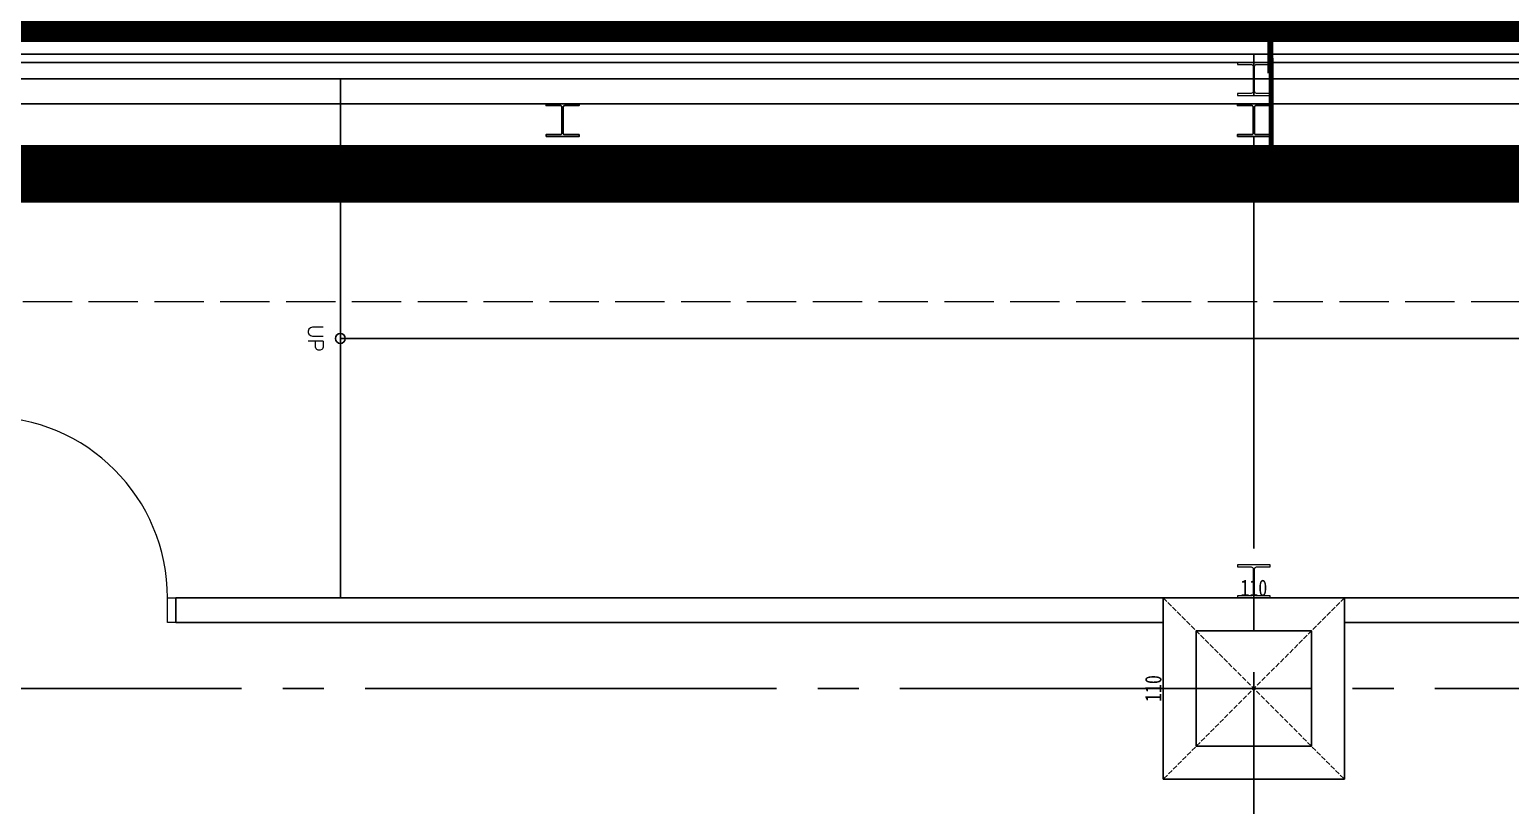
# Model space of a CAD drawing. Extents: x -3080 to 28500, y -1326 to 31609.
# Drawn here: x 18576 to 19476, y 1429 to 1900 of the extents above; entities that cross this region are included whole.
import ezdxf
from ezdxf.enums import TextEntityAlignment as Align

# ---------------------------------------------------------------- set-up
doc = ezdxf.new("R2010")
doc.units = 0
doc.header["$LTSCALE"] = 100
doc.linetypes.add('X-S-FAB-L05$0$COL-CEN-LIN', pattern=[3.25, 2.5, -0.25, 0.25, -0.25])
doc.linetypes.add('X-S-FAB-L05$0$HIDDEN', pattern=[0.4, 0.3, -0.1])
for name, color, linetype in [('0-xref', 8, 'Continuous'), ('188K-SM-03-F05-ARCH-PA-Y2257103$0$K-岩棉 2hr 3.5-非抗', 53, 'Continuous'), ('188K-SM-03-F05-MECH-DCC-Y2257103$0$00_AC_CHS_20℃', 3, 'Continuous'), ('188K-SM-07-F10-MECH-CR PIPE-Y2257103$0$00_AC_CHS_12℃', 4, 'Continuous'), ('188K-SM-07-F10-MECH-CR PIPE-Y2257103$0$00_AC_CHS_20℃', 3, 'Continuous'), ('X-S-FAB-L05$0$0-arr', 8, 'Continuous'), ('X-S-FAB-L05$0$12', 8, 'Continuous'), ('X-S-FAB-L05$0$1_L05平面圖_1_Door', 8, 'Continuous'), ('X-S-FAB-L05$0$BEAM', 8, 'Continuous'), ('X-S-FAB-L05$0$BLOCK', 8, 'Continuous'), ('X-S-FAB-L05$0$CCL', 8, 'X-S-FAB-L05$0$COL-CEN-LIN'), ('X-S-FAB-L05$0$COL', 8, 'Continuous'), ('X-S-FAB-L05$0$COL-S', 8, 'Continuous'), ('X-S-FAB-L05$0$OPEN-UP', 8, 'X-S-FAB-L05$0$HIDDEN'), ('X-S-FAB-L05$0$S-鋼柱', 8, 'Continuous'), ('X-S-FAB-L05$0$TXT', 8, 'Continuous'), ('X-S-FAB-L05$0$WALL-BK', 8, 'Continuous'), ('X-S-FAB-L05$0$WALL-DR', 8, 'Continuous')]:
    doc.layers.add(name, color=color, linetype=linetype)
doc.styles.add('X-S-FAB-L05$0$CHINA', font='simplex.shx', dxfattribs={"width": 0.75, "bigfont": 'chineset.shx'})
doc.styles.add('X-S-FAB-L05$0$DIM', font='', dxfattribs={"width": 0.8})
doc.styles.get('X-S-FAB-L05$0$DIM').set_extended_font_data('MingLiU')
doc.dimstyles.new('X-S-FAB-L05$0$JJP_005_defpoint', dxfattribs={"dimtxt": 20, "dimasz": 0.5, "dimexe": 0.5, "dimexo": 0.5, "dimgap": 0.5, "dimtad": 1, "dimdsep": 46, "dimtxsty": 'X-S-FAB-L05$0$DIM', "dimblk": 'X-S-FAB-L05$0$_None', "dimcen": 10, "dimclrd": 256, "dimclre": 256, "dimclrt": 256, "dimadec": 0, "dimazin": 0, "dimtfac": 1, "dimtix": 1, "dimtmove": 2, "dimatfit": 3, "dimldrblk": 'X-S-FAB-L05$0$_None', "dimfxl": 0.5, "dimtolj": 1, "dimtzin": 0, "dimarcsym": 0})

# ---------------------------------------------------------------- blocks, each defined once
blk = doc.blocks.new('*D174')
at = {"layer": 'DefPoints', "lineweight": -2, "transparency": 16777216}
blk.add_line((0, 0), (110, 0), dxfattribs=at)
at = {"layer": 'DefPoints', "color": 0, "transparency": 16777216}
for p in [(0, 0), (110, 0), (110, 0)]:
    blk.add_point(p, dxfattribs=at)
at = {"layer": 'DefPoints', "transparency": 16777216, "insert": (55, 6.07), "char_height": 10, "attachment_point": 5, "style": 'X-S-FAB-L05$0$DIM'}
blk.add_mtext('\\A1;110', dxfattribs=at)
blk = doc.blocks.new('X-S-FAB-L05$0$_None')
blk = doc.blocks.new('*D175')
at = {"layer": 'DefPoints', "lineweight": -2, "transparency": 16777216}
blk.add_line((0, 0), (0, -110), dxfattribs=at)
at = {"layer": 'DefPoints', "color": 0, "transparency": 16777216}
for p in [(0, 0), (0, -110), (0, -110)]:
    blk.add_point(p, dxfattribs=at)
at = {"layer": 'DefPoints', "transparency": 16777216, "insert": (-6.07, -55), "char_height": 10, "attachment_point": 5, "rotation": 90, "style": 'X-S-FAB-L05$0$DIM'}
blk.add_mtext('\\A1;110', dxfattribs=at)
blk = doc.blocks.new('188K-SM-03-F05-ARCH-PA-Y2257103')
at = {"layer": '188K-SM-03-F05-ARCH-PA-Y2257103$0$K-岩棉 2hr 3.5-非抗'}
for p, q in [((16745, 1895, 0), (24300, 1895, 0)), ((16745, 1885, 0), (24300, 1885))]:
    blk.add_line(p, q, dxfattribs=at)
blk = doc.blocks.new('188K-SM-03-F05-MECH-DCC-Y2257103')
at = {"layer": '188K-SM-03-F05-MECH-DCC-Y2257103$0$00_AC_CHS_20℃', "ltscale": 1000, "const_width": 3, "elevation": 0}
blk.add_lwpolyline([(19329.72, 1873.32), (19329.72, 2368.7)], dxfattribs=at)
blk = doc.blocks.new('188K-SM-07-F10-MECH-CR PIPE-Y2257103')
at = {"layer": '188K-SM-07-F10-MECH-CR PIPE-Y2257103$0$00_AC_CHS_12℃', "ltscale": 1000, "const_width": 35}
blk.add_lwpolyline([(1863.885, 112.877), (12844.042, 112.877), (12844.042, -152.494), (15041.321, -152.494), (15041.321, 85.834), (16672.641, 85.834), (16672.641, 1909.873), (24026.171, 1909.873)], dxfattribs=at)
at = {"layer": '188K-SM-07-F10-MECH-CR PIPE-Y2257103$0$00_AC_CHS_20℃', "ltscale": 1000, "const_width": 3, "elevation": 0}
blk.add_lwpolyline([(19330.537, 1812.454), (19329.719, 2368.696)], dxfattribs=at)
at = {"layer": '188K-SM-07-F10-MECH-CR PIPE-Y2257103$0$00_AC_CHS_20℃', "ltscale": 1000, "const_width": 35}
blk.add_lwpolyline([(1863.885, 63.55), (12780.714, 65.58), (12782.797, -201.709), (15093.572, -202.093), (15101.312, 29.205), (16720.194, 27.785), (16720.194, 1812.454), (24026.171, 1812.454)], dxfattribs=at)
blk = doc.blocks.new('*U59')
at = {"layer": 'DefPoints', "linetype": 'X-S-FAB-L05$0$HIDDEN', "ltscale": 0.1}
for p, q in [((110, 0), (0, -110)), ((0, 0), (110, -110))]:
    blk.add_line(p, q, dxfattribs=at)
at = {"layer": 'X-S-FAB-L05$0$COL', "ltscale": 0.1}
blk.add_lwpolyline([(0, 0), (110, 0), (110, -110), (0, -110)], close=True, dxfattribs=at)
at = {"layer": 'DefPoints'}
dim = blk.add_linear_dim(base=(110, 0), p1=(0, 0), p2=(110, 0), dimstyle='X-S-FAB-L05$0$JJP_005_defpoint', override={"dimtxt": 10}, dxfattribs=at)
dim.commit()
dim.dimension.update_dxf_attribs({"geometry": '*D174', "text_midpoint": (55, 6.067)})
dim = blk.add_linear_dim(base=(0, -110), p1=(0, 0), p2=(0, -110), angle=90, dimstyle='X-S-FAB-L05$0$JJP_005_defpoint', override={"dimtxt": 10}, dxfattribs=at)
dim.commit()
dim.dimension.update_dxf_attribs({"geometry": '*D175', "text_midpoint": (-6.067, -55)})
blk = doc.blocks.new('X-S-FAB-L05$0$FAB2-L05')
at = {"layer": 'X-S-FAB-L05$0$CCL'}
for p, q in [((-6840, 11005), (-6840, 0)), ((-26880, 2220), (1210, 2220))]:
    blk.add_line(p, q, dxfattribs=at)
at = {"layer": 'X-S-FAB-L05$0$COL-S'}
blk.add_lwpolyline([(-6875, 2255), (-6805, 2255), (-6805, 2185), (-6875, 2185)], close=True, dxfattribs=at)
at = {"layer": 'X-S-FAB-L05$0$BEAM'}
blk.add_blockref('*U59', (-6895, 2275), dxfattribs=at)
blk = doc.blocks.new('X-S-FAB-L05')
at = {"layer": 'X-S-FAB-L05$0$0-arr', "color": 4}
blk.add_circle((18765, 1712.5), 3, dxfattribs=at)
at = {"layer": 'X-S-FAB-L05$0$12'}
blk.add_lwpolyline([(18765, 1712.5), (19830.67, 1712.5)], dxfattribs=at)
at = {"layer": 'X-S-FAB-L05$0$1_L05平面圖_1_Door', "color": 4, "lineweight": 0, "ltscale": 10}
for p, q in [((18660, 1540), (18660, 1555)), ((18660, 1555), (18665, 1555)), ((18665, 1540), (18660, 1540))]:
    blk.add_line(p, q, dxfattribs=at)
blk.add_arc((18550, 1555), 110, 0, 90, dxfattribs=at)
at = {"layer": 'X-S-FAB-L05$0$COL-S', "color": 2, "lineweight": 0, "ltscale": 10, "flags": 128}
for points in [[(19310, 1880), (19310, 1878.8), (19318.3, 1878.8, -0.4142136), (19319.6, 1877.5), (19319.6, 1862.5, -0.4142136), (19318.3, 1861.2), (19310, 1861.2), (19310, 1860), (19330, 1860), (19330, 1861.2), (19321.7, 1861.2, -0.4142136), (19320.4, 1862.5), (19320.4, 1877.5, -0.4142136), (19321.7, 1878.8), (19330, 1878.8), (19330, 1880)], [(19310, 1575), (19310, 1573.8), (19318.3, 1573.8, -0.4142136), (19319.6, 1572.5), (19319.6, 1557.5, -0.4142136), (19318.3, 1556.2), (19310, 1556.2), (19310, 1555), (19330, 1555), (19330, 1556.2), (19321.7, 1556.2, -0.4142136), (19320.4, 1557.5), (19320.4, 1572.5, -0.4142136), (19321.7, 1573.8), (19330, 1573.8), (19330, 1575)]]:
    blk.add_lwpolyline(points, format="xyb", close=True, dxfattribs=at)
at = {"layer": 'X-S-FAB-L05$0$COL-S'}
blk.add_lwpolyline([(19285, 1535), (19355, 1535), (19355, 1465), (19285, 1465)], close=True, dxfattribs=at)
at = {"layer": 'X-S-FAB-L05$0$OPEN-UP', "color": 15, "lineweight": 0}
blk.add_line((17492, 1735), (19837.68, 1735), dxfattribs=at)
at = {"layer": 'X-S-FAB-L05$0$S-鋼柱'}
for points in [[(18890, 1835), (18910, 1835), (18910, 1836.2), (18901.2, 1836.2, -0.4142136), (18900.4, 1837), (18900.4, 1853, -0.4142136), (18901.2, 1853.8), (18910, 1853.8), (18910, 1855), (18890, 1855), (18890, 1853.8), (18898.8, 1853.8, -0.4142136), (18899.6, 1853), (18899.6, 1837, -0.4142136), (18898.8, 1836.2), (18890, 1836.2)], [(19310, 1835), (19330, 1835), (19330, 1836.2), (19321.2, 1836.2, -0.4142136), (19320.4, 1837), (19320.4, 1853, -0.4142136), (19321.2, 1853.8), (19330, 1853.8), (19330, 1855), (19310, 1855), (19310, 1853.8), (19318.8, 1853.8, -0.4142136), (19319.6, 1853), (19319.6, 1837, -0.4142136), (19318.8, 1836.2), (19310, 1836.2)]]:
    blk.add_lwpolyline(points, format="xyb", close=True, dxfattribs=at)
at = {"layer": 'X-S-FAB-L05$0$WALL-BK'}
for p, q in [((19759.737, 1870), (16745, 1870)), ((18765, 1555), (18765, 1870)), ((19768.398, 1855), (16745, 1855))]:
    blk.add_line(p, q, dxfattribs=at)
at = {"layer": 'X-S-FAB-L05$0$WALL-DR'}
for p, q in [((16745, 1880), (24310, 1880)), ((19265, 1555), (18665, 1555)), ((18665, 1540), (18665, 1555)), ((20105, 1555), (19375, 1555)), ((19265, 1540), (18665, 1540)), ((20105, 1540), (19375, 1540))]:
    blk.add_line(p, q, dxfattribs=at)
at = {"layer": 'X-S-FAB-L05$0$BEAM'}
blk.add_blockref('*U59', (19265, 1555), dxfattribs=at)
at = {"layer": 'X-S-FAB-L05$0$BLOCK'}
blk.add_blockref('X-S-FAB-L05$0$FAB2-L05', (26160, -720), dxfattribs=at)
at = {"layer": 'X-S-FAB-L05$0$TXT', "style": 'X-S-FAB-L05$0$CHINA'}
blk.add_text('UP', height=9, rotation=270, dxfattribs=at).set_placement((18750, 1712.5, 0), align=Align.MIDDLE_CENTER)

msp = doc.modelspace()

# ---------------------------------------------------------------- block references
at = {"layer": '0-xref'}
for name in ['X-S-FAB-L05', '188K-SM-03-F05-MECH-DCC-Y2257103', '188K-SM-03-F05-ARCH-PA-Y2257103']:
    msp.add_blockref(name, (0, 0), dxfattribs=at)

# ---------------------------------------------------------------- next in the draw order: block references
msp.add_blockref('188K-SM-07-F10-MECH-CR PIPE-Y2257103', (0, 0), dxfattribs=at)

doc.saveas('drawing.dxf')
